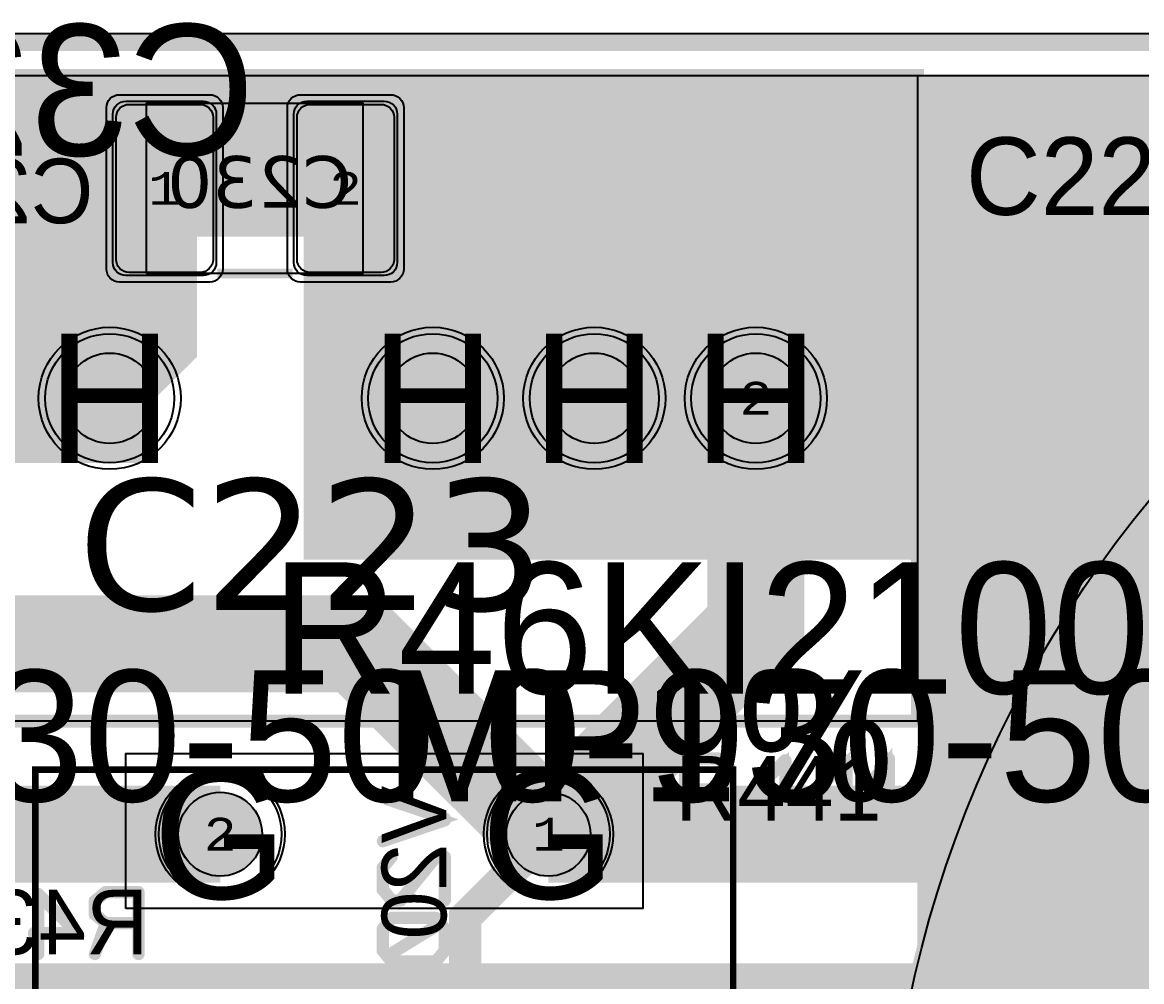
# Model space of a CAD drawing. Extents: x -23 to 289, y -67 to 135.
# Drawn here: x 141.65 to 158.97, y 120.47 to 135.32 of the extents above; entities that cross this region are included whole.
import ezdxf
from ezdxf.enums import TextEntityAlignment as Align

# ---------------------------------------------------------------- set-up
doc = ezdxf.new("R2010")
doc.units = 0
doc.header["$MEASUREMENT"] = 0
for name, color, linetype in [('ASSEMBLY_OUTLINES_BTM', 191, 'CONTINUOUS'), ('ASSEMBLY_OUTLINES_TOP', 102, 'CONTINUOUS'), ('ASSEMBLY_PART_NUMBERS_BTM', 191, 'CONTINUOUS'), ('ASSEMBLY_PART_NUMBERS_TOP', 102, 'CONTINUOUS'), ('ASSEMBLY_REF_DES_BTM', 191, 'CONTINUOUS'), ('ASSEMBLY_REF_DES_TOP', 102, 'CONTINUOUS'), ('BOARD_OUTLINE', 10, 'CONTINUOUS'), ('DRILL_DRAWING', 21, 'CONTINUOUS'), ('GENERATED_SILKSCREEN_BTM', 255, 'CONTINUOUS'), ('GENERATED_SILKSCREEN_TOP', 140, 'CONTINUOUS'), ('MANUFACTURING_OUTLINES', 10, 'CONTINUOUS'), ('MOUNTING_HOLE_PADS_LAYER14', 150, 'CONTINUOUS'), ('MOUNTING_HOLE_PADS_LAYER15', 230, 'CONTINUOUS'), ('MOUNTING_HOLES_LAYER_BOT17', 42, 'CONTINUOUS'), ('MOUNTING_HOLES_LAYER_TOP', 42, 'CONTINUOUS'), ('PART_HOLES_LAYER_BOTTOM', 30, 'CONTINUOUS'), ('PART_HOLES_LAYER_TOP', 30, 'CONTINUOUS'), ('PART_PADS_LAYER_BOTTOM', 230, 'CONTINUOUS'), ('PART_PADS_LAYER_TOP', 150, 'CONTINUOUS'), ('PART_PADS_SMD_BTM', 230, 'CONTINUOUS'), ('PIN_NUMBERS_BTM', 8, 'CONTINUOUS'), ('PIN_NUMBERS_TOP', 8, 'CONTINUOUS'), ('PLACEMENT_OUTLINES_BTM', 222, 'CONTINUOUS'), ('PLACEMENT_OUTLINES_TOP', 130, 'CONTINUOUS'), ('PLANE_DATA_LAYER_BOTTOM', 230, 'CONTINUOUS'), ('PLANE_DATA_LAYER_TOP', 150, 'CONTINUOUS'), ('PLANE_SHAPES_LAYER_BOTTOM', 230, 'CONTINUOUS'), ('PLANE_SHAPES_LAYER_TOP', 150, 'CONTINUOUS'), ('ROUTE_BORDER', 151, 'CONTINUOUS'), ('SILKSCREEN_OUTLINES_BTM', 211, 'CONTINUOUS'), ('SILKSCREEN_OUTLINES_TOP', 150, 'CONTINUOUS'), ('SILKSCREEN_REF_DES_BTM', 211, 'CONTINUOUS'), ('SILKSCREEN_REF_DES_TOP', 150, 'CONTINUOUS'), ('SOLDERMASK_PADS_BTM', 12, 'CONTINUOUS'), ('SOLDERMASK_PADS_TOP', 180, 'CONTINUOUS'), ('SOLDERPASTE_PADS_BTM', 12, 'CONTINUOUS'), ('TRACES_LAYER_BOTTOM', 230, 'CONTINUOUS'), ('TRACES_LAYER_TOP', 150, 'CONTINUOUS')]:
    doc.layers.add(name, color=color, linetype=linetype)
doc.styles.add('COURIER_NEW', font='COUR.TTF')
doc.styles.add('VERDANA', font='verdana.TTF')
doc.styles.add('VERIBEST_GERBER_0', font='txt')

msp = doc.modelspace()

# ---------------------------------------------------------------- hatches: boundary and pattern name
at = {"layer": 'MOUNTING_HOLES_LAYER_BOT17'}
h = msp.add_hatch(color=256, dxfattribs=at)
edge = h.paths.add_edge_path()
edge.add_arc((143, 129.5), 0.7, 0, 360)
h = msp.add_hatch(color=256, dxfattribs=at)
edge = h.paths.add_edge_path()
edge.add_arc((148, 129.5), 0.7, 0, 360)
h = msp.add_hatch(color=256, dxfattribs=at)
edge = h.paths.add_edge_path()
edge.add_arc((150.5, 129.5), 0.7, 0, 360)
at = {"layer": 'MOUNTING_HOLES_LAYER_TOP'}
h = msp.add_hatch(color=256, dxfattribs=at)
edge = h.paths.add_edge_path()
edge.add_arc((143, 129.5), 0.7, 0, 360)
h = msp.add_hatch(color=256, dxfattribs=at)
edge = h.paths.add_edge_path()
edge.add_arc((148, 129.5), 0.7, 0, 360)
h = msp.add_hatch(color=256, dxfattribs=at)
edge = h.paths.add_edge_path()
edge.add_arc((150.5, 129.5), 0.7, 0, 360)
at = {"layer": 'PART_HOLES_LAYER_BOTTOM'}
h = msp.add_hatch(color=256, dxfattribs=at)
edge = h.paths.add_edge_path()
edge.add_arc((153, 129.5), 0.7, 0, 360)
h = msp.add_hatch(color=256, dxfattribs=at)
edge = h.paths.add_edge_path()
edge.add_arc((144.71, 122.75), 0.65, 0, 360)
h = msp.add_hatch(color=256, dxfattribs=at)
edge = h.paths.add_edge_path()
edge.add_arc((149.79, 122.75), 0.65, 0, 360)
at = {"layer": 'PART_HOLES_LAYER_TOP'}
h = msp.add_hatch(color=256, dxfattribs=at)
edge = h.paths.add_edge_path()
edge.add_arc((153, 129.5), 0.7, 0, 360)
h = msp.add_hatch(color=256, dxfattribs=at)
edge = h.paths.add_edge_path()
edge.add_arc((144.71, 122.75), 0.65, 0, 360)
h = msp.add_hatch(color=256, dxfattribs=at)
edge = h.paths.add_edge_path()
edge.add_arc((149.79, 122.75), 0.65, 0, 360)
at = {"layer": 'PLANE_DATA_LAYER_BOTTOM'}
h = msp.add_hatch(color=256, dxfattribs=at)
h.paths.add_polyline_path([(223.5, 99.5762, -0.414213562373095), (223.4238, 99.5), (216.3262, 99.5, -0.414213562373095), (216.25, 99.5762), (216.25, 105.499992, 0.414213562373095), (216.249992, 105.5), (203.3262, 105.5, -0.414213562373095), (203.25, 105.5762), (203.25, 124.499992, 0.414213562373095), (203.249992, 124.5), (183.5762, 124.5, -0.414213562373095), (183.5, 124.5762), (183.5, 126.999992, 0.414213562373095), (183.499992, 127), (183.1762, 127, -0.414213562373095), (183.1, 127.0762), (183.1, 128.25, 0.414213562373095), (182.65, 128.7), (180.35, 128.7, 0.414213562373095), (179.9, 128.25), (179.9, 127.0762, -0.414213562373095), (179.8238, 127), (178.6762, 127, -0.414213562373095), (178.6, 127.0762), (178.6, 128.25, 0.414213562373095), (178.15, 128.7), (175.85, 128.7, 0.414213562373095), (175.4, 128.25), (175.4, 127.0762, -0.414213562373095), (175.3238, 127), (169.4762, 127, -0.414213562373095), (169.4, 127.0762), (169.4, 128.95, 0.414213562373095), (168.95, 129.4), (167.05, 129.4, 0.414213562373095), (166.6, 128.95), (166.6, 127.0762, -0.414213562373095), (166.5238, 127), (146.0762, 127, -0.414213562373095), (146, 127.0762), (146, 131.0738, -0.414213562373095), (146.0762, 131.15), (147.25, 131.15, 0.414213562373095), (147.7, 131.6), (147.7, 133.9, 0.3864979657275231), (147.29293, 134.347948, -0.9533296587315209), (147.3002, 134.5), (172.018665, 134.5, -0.5456500947595908), (172.088017, 134.392229, 0.107205705801719), (172.06555, 134.28865), (172.06555, 130.93075, 0.414213562373095), (172.31555, 130.68075), (186.1738, 130.68075, -0.414213562373095), (186.25, 130.60455), (186.25, 127.000008, 0.414213562373095), (186.250008, 127), (195.999992, 127, 0.414213562373095), (196, 127.000008), (196, 134.4238, -0.414213562373095), (196.0762, 134.5), (212.4238, 134.5, -0.414213562373095), (212.5, 134.4238), (212.5, 129.699355, -0.5852566624148897), (212.384151, 129.634283, 0.1376709307134154), (212.15, 129.7), (209.85, 129.7, 0.414213562373095), (209.4, 129.25), (209.4, 128.0762, -0.414213562373095), (209.3238, 128), (208.6762, 128, -0.414213562373095), (208.6, 128.0762), (208.6, 129.25, 0.414213562373095), (208.15, 129.7), (205.85, 129.7, 0.414213562373095), (205.4, 129.25), (205.4, 128.0762, -0.414213562373095), (205.3238, 128), (205.250008, 128, 0.414213562373095), (205.25, 127.999992), (205.25, 125.000004), (205.250003, 124.999999), (206.72768, 123.522322, -0.1989099556854013), (206.749998, 123.468441), (206.749998, 123.46844), (206.75, 108.250008, 0.414213562373095), (206.750008, 108.25), (215.499992, 108.25, 0.414213562373095), (215.5, 108.250008), (215.5, 115.1738, -0.414213562373095), (215.5762, 115.25), (223.4238, 115.25, -0.414213562373095), (223.5, 115.1738)], flags=0)
h.paths.add_polyline_path([(151.81043, 128.586258, 0.7163993986891759), (154.5, 129.499999), (154.5, 129.500001, 0.7163993986891759), (151.81043, 130.413742, -0.4928320379336264), (151.68957, 130.413742, 0.4928325361211599), (149.31043, 130.413742, -0.4928320379336264), (149.18957, 130.413742, 0.7163993986891759), (146.5, 129.500001), (146.5, 129.499999, 0.7163993986891759), (149.18957, 128.586258, -0.4928320379336264), (149.31043, 128.586258, 0.4928325361211599), (151.68957, 128.586258, -0.4928320379336264)], flags=0)
h.paths.add_polyline_path([(220.825, 100.5, 0.414213562373095), (221.575, 101.25), (221.575, 113.25, 0.414213562373095), (220.825, 114), (217.825, 114, 0.414213562373095), (217.075, 113.25), (217.075, 101.25, 0.414213562373095), (217.825, 100.5)], flags=0)
for points in [[(147.25, 132.75), (147.7762, 132.75)], [(146.65, 131.6), (146.65, 131.0738)], [(148, 129.5), (148.974216, 130.739076)], [(150.5, 129.5), (149.525784, 130.739076)], [(150.5, 129.5), (151.474216, 130.739076)], [(153, 129.5), (152.025784, 130.739076)], [(153, 129.5), (154.114542, 130.614542)], [(148, 129.5), (146.818093, 130.542834)], [(148, 129.5), (146.885458, 128.385458)], [(148, 129.5), (148.974216, 128.260924)], [(150.5, 129.5), (149.525784, 128.260924)], [(150.5, 129.5), (151.474216, 128.260924)], [(153, 129.5), (152.025784, 128.260924)], [(153, 129.5), (154.114542, 128.385458)]]:
    msp.add_hatch(color=256, dxfattribs=at).paths.add_polyline_path(points, is_closed=False, flags=0)
at = {"layer": 'PLANE_DATA_LAYER_TOP'}
h = msp.add_hatch(color=256, dxfattribs=at)
h.paths.add_polyline_path([(225.25, 119.5762, -0.414213562373095), (225.1738, 119.5), (215.5762, 119.5, -0.414213562373095), (215.5, 119.5762), (215.5, 124.999992, 0.414213562373095), (215.499992, 125), (207.750008, 125, 0.414213562373095), (207.75, 124.999992), (207.75, 114.250008, 0.414213562373095), (207.750008, 114.25), (211.4238, 114.25, -0.414213562373095), (211.5, 114.1738), (211.5, 113.470391, -0.549294281742291), (211.391453, 113.401397, 1.5732920387355804), (211.391453, 109.598603, -0.549294281742291), (211.5, 109.529609), (211.5, 108.8262, -0.414213562373095), (211.4238, 108.75), (207.781562, 108.75, -0.198913366334503), (207.72768, 108.772318), (205.02232, 111.477678, -0.1989099556854013), (205.000002, 111.531559), (205.000002, 111.53156), (205, 122.749992, 0.414213562373095), (204.999992, 122.75), (177.8262, 122.75, -0.414213562373095), (177.75, 122.8262), (177.75, 124.999992, 0.414213562373095), (177.749992, 125), (169.250008, 125, 0.414213562373095), (169.25, 124.999992), (169.25, 114.000008, 0.414213562373095), (169.250008, 114), (175.4238, 114, -0.414213562373095), (175.5, 113.9238), (175.5, 109.0762, -0.414213562373095), (175.4238, 109), (165.3262, 109, -0.414213562373095), (165.25, 109.0762), (165.25, 113.999992, 0.414213562373095), (165.249992, 114), (129.250004, 114, 0.2076843458612726), (129.249998, 113.999998), (121.522322, 106.27232, -0.1989133663344686), (121.46844, 106.250002), (118.5762, 106.25, -0.414213562373095), (118.5, 106.3262), (118.5, 113.9238, -0.414213562373095), (118.5762, 114), (122.749992, 114, 0.414213562373095), (122.75, 114.000008), (122.75, 117.999996), (122.749997, 118.000001), (121.500002, 119.249998, 0.2076843462257924), (121.499996, 119.25), (117.250008, 119.25, 0.414213562373095), (117.25, 119.249992), (117.25, 115.0762, -0.414213562373095), (117.1738, 115), (109.8262, 115, -0.414213562373095), (109.75, 115.0762), (109.75, 118.749992, 0.414213562373095), (109.749992, 118.75), (104.250008, 118.75, 0.414213562373095), (104.25, 118.749992), (104.25, 113.500008, 0.414213562373095), (104.250008, 113.5), (108.4238, 113.5, -0.414213562373095), (108.5, 113.4238), (108.5, 105.137606, -0.2028103208936766), (108.476868, 105.082923, 0.0037053987678001), (108.476076, 105.082143), (108.419326, 105.025392, -0.3907805220942001), (108.31608, 105.021225, 0.6393887992219746), (105.35, 103.650001), (105.35, 103.65, 0.9999999999999999), (108.95, 103.65), (108.95, 103.650001, 0.1780261626556951), (108.521225, 104.81608, -0.1780225483219831), (108.503074, 104.865443), (108.503074, 104.865445, -0.198909955685367), (108.525392, 104.919326), (108.582143, 104.976076, 0.0037053987678001), (108.582923, 104.976868, -0.2028103208936765), (108.637606, 105), (115.4238, 105, -0.414213562373095), (115.5, 104.9238), (115.5, 101.5762, -0.414213562373095), (115.4238, 101.5), (106.53156, 101.500002, -0.1989133663344686), (106.477678, 101.52232), (104.27232, 103.727678, -0.198909955685367), (104.250002, 103.781559), (104.250002, 103.78156), (104.25, 111.249992, 0.414213562373095), (104.249992, 111.25), (93.537401, 111.25, -0.2284127343392219), (93.477795, 111.278729, 0.4819743852275696), (91.522205, 111.278729, -0.2284127343392219), (91.462599, 111.25), (80.3262, 111.25, -0.414213562373095), (80.25, 111.3262), (80.25, 116.9238, -0.414213562373095), (80.3262, 117), (99.499996, 117, 0.2076843462257924), (99.500002, 117.000002), (102.977679, 120.477682, -0.1989133663344687), (103.031561, 120.5), (109.749992, 120.5, 0.414213562373095), (109.75, 120.500008), (109.75, 122.4238, -0.414213562373095), (109.8262, 122.5), (114.962599, 122.5, -0.2284127343392219), (115.022205, 122.471271, 0.4819743852275696), (116.977795, 122.471271, -0.2284127343392218), (117.037401, 122.5), (117.718438, 122.5, -0.1989133663344344), (117.77232, 122.477682), (119.499998, 120.750002, 0.2076843462257924), (119.500004, 120.75), (155.499992, 120.75, 0.414213562373095), (155.5, 120.750008), (155.5, 131.999992, 0.414213562373095), (155.499992, 132), (143.500008, 132, 0.414213562373095), (143.5, 131.999992), (143.5, 131.018157, -0.4963886627967157), (143.403312, 130.944763, 0.3060572352191522), (141.81043, 130.413742, -0.4928320379336264), (141.68957, 130.413742, 0.4928325361211599), (139.31043, 130.413742, -0.4928320379336264), (139.18957, 130.413742, 0.7163993986891759), (136.5, 129.500001), (136.5, 129.5, 0.1578489754835069), (136.784635, 128.62086, -0.1578452520740635), (136.799094, 128.5762, -0.414213562373095), (136.722894, 128.5), (135.5762, 128.5, -0.414213562373095), (135.5, 128.5762), (135.5, 134.4238, -0.414213562373095), (135.5762, 134.5), (186.882748, 134.5, -0.7831256784141153), (186.918214, 134.356357, 0.2785560001729296), (186.25, 133.25, 0.2879174967405436), (186.956907, 132.124145, -0.2879171479706643), (187, 132.055513), (187, 130.444487, -0.2879171479706643), (186.956907, 130.375855, 0.6278844034707702), (186.956907, 128.124145, -0.2879171479706643), (187, 128.055513), (187, 126.250008, 0.414213562373095), (187.000008, 126.25), (195.999992, 126.25, 0.414213562373095), (196, 126.250008), (196, 134.4238, -0.414213562373095), (196.0762, 134.5), (225.1738, 134.5, -0.414213562373095), (225.25, 134.4238)], flags=0)
h.paths.add_polyline_path([(170.9, 111.5, -0.9999999999999999), (175.1, 111.5, -0.9999999999999999)], flags=0)
msp.add_hatch(color=256, dxfattribs=at).paths.add_polyline_path([(143, 129.5), (142.915255, 131.07392)], is_closed=False, flags=0)

# ---------------------------------------------------------------- linework, layer by layer
at = {"layer": 'ASSEMBLY_OUTLINES_BTM'}
msp.add_lwpolyline([(143.57, 131.43), (143.57, 134.07), (146.92, 134.07), (146.92, 131.43)], close=True, dxfattribs=at)
at = {"layer": 'ASSEMBLY_OUTLINES_TOP'}
for points, const_width in [([(135.5, 124.5), (135.5, 134.5), (155.5, 134.5), (155.5, 124.5)], 0.2), ([(141.85, 120.25), (141.85, 123.75), (152.65, 123.75), (152.65, 120.25)], 0.1)]:
    msp.add_lwpolyline(points, close=True, dxfattribs=dict(at, const_width=const_width))
at = {"layer": 'ASSEMBLY_OUTLINES_TOP', "const_width": 0.2}
msp.add_lwpolyline([(155, 116.5, -1), (191, 116.5, -1)], format="xyb", close=True, dxfattribs=at)
at = {"layer": 'ASSEMBLY_OUTLINES_TOP'}
msp.add_circle((173, 116.5), 18, dxfattribs=at)
at = {"layer": 'BOARD_OUTLINE', "const_width": 0.25}
msp.add_lwpolyline([(0, 1.5), (0, 133.5, -0.4142135624), (1.5, 135), (278.5, 135, -0.4142135624), (280, 133.5), (280, 1.5, -0.4142135624), (278.5, 0), (1.5, 0, -0.4142135624)], format="xyb", close=True, dxfattribs=at)
at = {"layer": 'GENERATED_SILKSCREEN_BTM', "const_width": 0.15}
for points in [[(145.833844, 134.070005, 1.1642e-05), (145.833836, 134.069995), (144.666164, 134.069995, 1.1642e-05), (144.666156, 134.070005), (145.833844, 134.070005)], [(145.833844, 131.429995), (144.666156, 131.429995, 1.1642e-05), (144.666164, 131.430005), (145.833836, 131.430005, 1.1642e-05), (145.833844, 131.429995)]]:
    msp.add_lwpolyline(points, format="xyb", dxfattribs=at)
for points in [[(141.477, 133.152), (141.64, 133.019), (141.647, 133.017), (141.654, 133.018), (141.66, 133.021), (141.665, 133.027), (141.668, 133.033), (141.669, 133.04), (141.668, 133.047), (141.666, 133.05), (141.663, 133.052), (141.495, 133.189)], [(142.438, 132.197), (142.606, 132.334), (142.611, 132.337), (142.612, 132.341), (142.614, 132.345), (142.615, 132.35), (142.615, 133.036), (142.614, 133.041), (142.612, 133.045), (142.61, 133.047), (142.609, 133.049), (142.607, 133.052), (142.438, 133.189), (142.435, 133.19), (142.432, 133.191), (142.431, 133.192), (142.427, 133.193), (142.09, 133.193), (142.085, 133.192), (142.083, 133.191), (142.08, 133.19), (142.077, 133.189), (141.908, 133.052), (141.904, 133.047), (141.902, 133.039), (141.903, 133.033), (141.905, 133.028), (141.908, 133.024), (141.913, 133.02), (141.918, 133.017), (141.923, 133.016), (141.928, 133.016), (141.932, 133.019), (142.097, 133.152), (142.42, 133.152), (142.574, 133.026), (142.574, 132.36), (142.42, 132.234), (142.097, 132.234), (141.932, 132.367), (141.928, 132.369), (141.923, 132.37), (141.918, 132.369), (141.913, 132.366), (141.908, 132.362), (141.905, 132.357), (141.903, 132.351), (141.902, 132.345), (141.904, 132.339), (141.908, 132.334), (142.077, 132.197), (142.081, 132.195), (142.082, 132.194), (142.085, 132.194), (142.086, 132.193), (142.087, 132.193), (142.09, 132.193), (142.427, 132.193), (142.431, 132.194), (142.435, 132.195), (142.438, 132.197)], [(140.965, 132.882), (141.631, 132.341), (141.631, 132.234), (140.978, 132.234)], [(140.978, 132.193), (141.652, 132.193), (141.66, 132.195), (141.665, 132.2), (141.67, 132.205), (141.672, 132.213), (141.672, 132.35), (141.671, 132.353), (141.669, 132.36), (141.667, 132.363), (141.666, 132.365), (141.663, 132.367), (140.998, 132.909)], [(148.206, 122.9645), (148.206, 122.9925), (148.205, 122.9985), (148.202, 123.0035), (148.198, 123.0085), (148.192, 123.0105), (147.233, 123.3355), (147.225, 123.3355), (147.219, 123.3325), (147.214, 123.3275), (147.21, 123.3205), (147.209, 123.3135), (147.21, 123.3065), (147.213, 123.3005), (147.22, 123.2965), (148.163, 122.9795), (147.22, 122.6605), (147.213, 122.6565), (147.21, 122.6505), (147.209, 122.6435), (147.21, 122.6365), (147.214, 122.6295), (147.219, 122.6245), (147.225, 122.6225), (147.233, 122.6235), (148.192, 122.9465), (148.198, 122.9495), (148.202, 122.9545), (148.205, 122.9595), (148.206, 122.9645)], [(147.21, 121.8805), (147.347, 121.7125), (147.352, 121.7095), (147.356, 121.7085), (147.359, 121.7065), (147.363, 121.7055), (147.5, 121.7055), (147.503, 121.7065), (147.51, 121.7085), (147.515, 121.7095), (147.517, 121.7125), (148.058, 122.3785), (148.165, 122.3785), (148.165, 121.7255), (148.167, 121.7185), (148.171, 121.7125), (148.178, 121.7095), (148.186, 121.7085), (148.193, 121.7095), (148.2, 121.7125), (148.204, 121.7185), (148.206, 121.7255), (148.206, 122.3995), (148.204, 122.4075), (148.199, 122.4125), (148.194, 122.4175), (148.186, 122.4195), (148.049, 122.4195), (148.046, 122.4185), (148.039, 122.4165), (148.036, 122.4145), (148.034, 122.4125), (148.032, 122.4105), (147.49, 121.7455), (147.373, 121.7455), (147.247, 121.9015), (147.247, 122.2245), (147.38, 122.3875), (147.382, 122.3945), (147.381, 122.4005), (147.378, 122.4075), (147.372, 122.4115), (147.366, 122.4155), (147.359, 122.4165), (147.352, 122.4155), (147.347, 122.4105), (147.21, 122.2425), (147.209, 122.2385), (147.208, 122.2355), (147.207, 122.2345), (147.206, 122.2305), (147.206, 121.8935), (147.207, 121.8895), (147.207, 121.8885), (147.208, 121.8875), (147.209, 121.8845), (147.21, 121.8805)], [(142.451, 121.237), (141.913, 121.773), (141.913, 121.237), (142.451, 121.237)], [(142.757, 121.493), (142.754, 121.495), (142.753, 121.5), (142.751, 121.505), (142.75, 121.51), (142.75, 121.716), (142.751, 121.721), (142.753, 121.724), (142.753, 121.727), (142.754, 121.728), (142.756, 121.729), (142.757, 121.731), (142.927, 121.869), (142.932, 121.871), (142.936, 121.872), (142.94, 121.873), (143.444, 121.873), (143.453, 121.871), (143.459, 121.866), (143.464, 121.86), (143.466, 121.853), (143.466, 120.893), (143.464, 120.885), (143.459, 120.88), (143.453, 120.877), (143.446, 120.876), (143.438, 120.877), (143.431, 120.88), (143.426, 120.885), (143.424, 120.893), (143.424, 121.353), (142.954, 121.353), (142.79, 120.887), (142.786, 120.88), (142.779, 120.876), (142.772, 120.875), (142.765, 120.877), (142.759, 120.88), (142.754, 120.885), (142.752, 120.892), (142.753, 120.9), (142.917, 121.366), (142.757, 121.493)], [(141.913, 120.893), (141.912, 120.885), (141.907, 120.88), (141.9, 120.877), (141.893, 120.876), (141.886, 120.877), (141.88, 120.88), (141.875, 120.885), (141.873, 120.893), (141.873, 121.196), (141.826, 121.196), (141.819, 121.198), (141.813, 121.202), (141.81, 121.209), (141.809, 121.216), (141.81, 121.224), (141.813, 121.231), (141.819, 121.236), (141.826, 121.237), (141.873, 121.237), (141.873, 121.825), (141.874, 121.83), (141.877, 121.834), (141.881, 121.838), (141.886, 121.841), (141.892, 121.843), (141.898, 121.844), (141.903, 121.843), (141.908, 121.839), (142.515, 121.232), (142.519, 121.226), (142.521, 121.22), (142.52, 121.214), (142.516, 121.207), (142.514, 121.202), (142.51, 121.199), (142.506, 121.197), (142.501, 121.196), (141.913, 121.196), (141.913, 120.893)], [(143.424, 121.832), (142.946, 121.832), (142.79, 121.706), (142.79, 121.52), (142.946, 121.393), (143.424, 121.393), (143.424, 121.832)], [(147.347, 121.4655), (147.21, 121.2975), (147.209, 121.2935), (147.208, 121.2905), (147.207, 121.2895), (147.206, 121.2855), (147.206, 120.9485), (147.207, 120.9445), (147.207, 120.9435), (147.208, 120.9425), (147.209, 120.9395), (147.21, 120.9355), (147.347, 120.7675), (147.352, 120.7645), (147.356, 120.7635), (147.359, 120.7615), (147.363, 120.7605), (148.049, 120.7605), (148.052, 120.7615), (148.059, 120.7635), (148.061, 120.7645), (148.065, 120.7675), (148.202, 120.9355), (148.203, 120.9395), (148.204, 120.9415), (148.205, 120.9435), (148.206, 120.9455), (148.206, 120.9485), (148.206, 121.2855), (148.205, 121.2895), (148.204, 121.2935), (148.202, 121.2975), (148.065, 121.4655), (148.063, 121.4675), (148.062, 121.4695), (148.059, 121.4715), (148.052, 121.4735), (148.049, 121.4745), (147.363, 121.4745), (147.359, 121.4735), (147.356, 121.4715), (147.352, 121.4695), (147.347, 121.4655)], [(147.373, 121.4335), (148.039, 121.4335), (148.089, 121.3745), (147.3, 120.8905), (147.247, 120.9565), (147.247, 121.2795), (147.373, 121.4335)], [(148.115, 121.3425), (148.165, 121.2795), (148.165, 120.9565), (148.039, 120.8005), (147.373, 120.8005), (147.326, 120.8595), (148.115, 121.3425)]]:
    msp.add_lwpolyline(points, dxfattribs=at)
at = {"layer": 'GENERATED_SILKSCREEN_TOP', "const_width": 0.15}
msp.add_lwpolyline([(135.5, 124.5), (135.5, 134.5), (155.5, 134.5), (155.5, 124.5)], close=True, dxfattribs=at)
msp.add_lwpolyline([(191.000005, 116.5, -0.188576495), (186.224863, 104.289219, 8.8431e-06), (186.224864, 104.289234, 12.661112976), (181.78676, 100.790364, 8.5648e-06), (181.786774, 100.79036, -3.6818380987), (191.000005, 116.5)], format="xyb", dxfattribs=at)
for points in [[(156.6244, 132.3244), (156.4228, 132.4888), (156.4168, 132.4924), (156.4156, 132.4972), (156.4132, 132.502), (156.412, 132.508), (156.412, 133.3312), (156.4132, 133.3372), (156.4156, 133.342), (156.418, 133.3444), (156.4192, 133.3468), (156.4216, 133.3504), (156.6244, 133.5148), (156.628, 133.516), (156.6316, 133.5172), (156.6328, 133.5184), (156.6376, 133.5196), (157.042, 133.5196), (157.048, 133.5184), (157.0504, 133.5172), (157.054, 133.516), (157.0576, 133.5148), (157.2604, 133.3504), (157.2652, 133.3444), (157.2676, 133.3348), (157.2664, 133.3276), (157.264, 133.3216), (157.2604, 133.3168), (157.2544, 133.312), (157.2484, 133.3084), (157.2424, 133.3072), (157.2364, 133.3072), (157.2316, 133.3108), (157.0336, 133.4704), (156.646, 133.4704), (156.4612, 133.3192), (156.4612, 132.52), (156.646, 132.3688), (157.0336, 132.3688), (157.2316, 132.5284), (157.2364, 132.5308), (157.2424, 132.532), (157.2484, 132.5308), (157.2544, 132.5272), (157.2604, 132.5224), (157.264, 132.5164), (157.2664, 132.5092), (157.2676, 132.502), (157.2652, 132.4948), (157.2604, 132.4888), (157.0576, 132.3244), (157.0528, 132.322), (157.0516, 132.3208), (157.048, 132.3208), (157.0468, 132.3196), (157.0456, 132.3196), (157.042, 132.3196), (156.6376, 132.3196), (156.6328, 132.3208), (156.628, 132.322), (156.6244, 132.3244)], [(158.1904, 133.5148), (158.392, 133.3504), (158.3956, 133.3444), (158.3968, 133.3396), (158.3992, 133.336), (158.4004, 133.3312), (158.4004, 133.1668), (158.3992, 133.162), (158.3968, 133.1548), (158.3956, 133.1488), (158.392, 133.1464), (157.5928, 132.4972), (157.5928, 132.3688), (158.3764, 132.3688), (158.3848, 132.3664), (158.392, 132.3616), (158.3956, 132.3532), (158.3968, 132.3436), (158.3956, 132.3352), (158.392, 132.3268), (158.3848, 132.322), (158.3764, 132.3196), (157.5676, 132.3196), (157.558, 132.322), (157.552, 132.328), (157.546, 132.334), (157.5436, 132.3436), (157.5436, 132.508), (157.5448, 132.5116), (157.5472, 132.52), (157.5496, 132.5236), (157.552, 132.526), (157.5544, 132.5284), (158.3524, 133.1788), (158.3524, 133.3192), (158.1652, 133.4704), (157.7776, 133.4704), (157.582, 133.3108), (157.5736, 133.3084), (157.5652, 133.3096), (157.558, 133.3132), (157.5532, 133.3204), (157.5484, 133.3276), (157.5472, 133.336), (157.5472, 133.3408), (157.5484, 133.3444), (157.5544, 133.3504), (157.756, 133.5148), (157.7608, 133.516), (157.7644, 133.5172), (157.7656, 133.5184), (157.7704, 133.5196), (158.1748, 133.5196), (158.1796, 133.5184), (158.1808, 133.5184), (158.182, 133.5172), (158.1856, 133.516), (158.1904, 133.5148)], [(159.2992, 133.4704), (158.9116, 133.4704), (158.716, 133.3108), (158.7076, 133.3084), (158.6992, 133.3096), (158.692, 133.3132), (158.6872, 133.3204), (158.6824, 133.3276), (158.6812, 133.336), (158.6812, 133.3408), (158.6824, 133.3444), (158.6884, 133.3504), (158.89, 133.5148), (158.8948, 133.516), (158.8984, 133.5172), (158.8996, 133.5184), (158.9044, 133.5196), (159.3088, 133.5196)], [(159.5104, 132.3196), (158.7016, 132.3196), (158.692, 132.322), (158.686, 132.328), (158.68, 132.334), (158.6776, 132.3436), (158.6776, 132.508), (158.6788, 132.5116), (158.6812, 132.52), (158.6836, 132.5236), (158.686, 132.526), (158.6884, 132.5284), (159.4864, 133.1788)], [(159.526, 133.1464), (158.7268, 132.4972), (158.7268, 132.3688), (159.5104, 132.3688)], [(152.5925, 123.563), (152.5955, 123.565), (152.5965, 123.57), (152.5995, 123.575), (152.5995, 123.58), (152.5995, 123.786), (152.5995, 123.791), (152.5965, 123.794), (152.5965, 123.797), (152.5955, 123.798), (152.5945, 123.799), (152.5925, 123.801), (152.4225, 123.939), (152.4175, 123.941), (152.4135, 123.942), (152.4095, 123.943), (151.9055, 123.943), (151.8965, 123.941), (151.8905, 123.936), (151.8855, 123.93), (151.8835, 123.923), (151.8835, 122.963), (151.8855, 122.955), (151.8905, 122.95), (151.8965, 122.947), (151.9035, 122.946), (151.9115, 122.947), (151.9185, 122.95), (151.9235, 122.955), (151.9255, 122.963), (151.9255, 123.423), (152.3955, 123.423), (152.5595, 122.957), (152.5635, 122.95), (152.5705, 122.946), (152.5785, 122.945), (152.5845, 122.947), (152.5905, 122.95), (152.5955, 122.955), (152.5985, 122.962), (152.5965, 122.97), (152.4325, 123.436), (152.5925, 123.563)], [(152.8985, 123.307), (153.4365, 123.843), (153.4365, 123.307), (152.8985, 123.307)], [(153.8435, 123.307), (154.3815, 123.843), (154.3815, 123.307), (153.8435, 123.307)], [(154.8635, 122.984), (154.8555, 122.982), (154.8515, 122.978), (154.8485, 122.971), (154.8475, 122.963), (154.8485, 122.956), (154.8515, 122.949), (154.8555, 122.944), (154.8635, 122.943), (155.2535, 122.943), (155.2605, 122.944), (155.2665, 122.949), (155.2695, 122.956), (155.2705, 122.963), (155.2695, 122.971), (155.2665, 122.978), (155.2605, 122.982), (155.2535, 122.984), (155.0775, 122.984), (155.0775, 123.923), (155.0765, 123.93), (155.0735, 123.935), (155.0685, 123.938), (155.0615, 123.939), (155.0565, 123.94), (155.0515, 123.94), (155.0475, 123.938), (155.0435, 123.934), (154.8485, 123.66), (154.8455, 123.653), (154.8455, 123.646), (154.8485, 123.64), (154.8535, 123.635), (154.8595, 123.631), (154.8665, 123.629), (154.8705, 123.629), (154.8735, 123.63), (154.8785, 123.636), (155.0385, 123.86), (155.0385, 122.984), (154.8635, 122.984)], [(151.9255, 123.902), (152.4035, 123.902), (152.5595, 123.776), (152.5595, 123.59), (152.4035, 123.463), (151.9255, 123.463), (151.9255, 123.902)], [(153.4365, 122.963), (153.4375, 122.955), (153.4425, 122.95), (153.4495, 122.947), (153.4565, 122.946), (153.4635, 122.947), (153.4695, 122.95), (153.4745, 122.955), (153.4765, 122.963), (153.4765, 123.266), (153.5235, 123.266), (153.5305, 123.268), (153.5365, 123.272), (153.5395, 123.279), (153.5405, 123.286), (153.5395, 123.294), (153.5365, 123.301), (153.5305, 123.306), (153.5235, 123.307), (153.4765, 123.307), (153.4765, 123.895), (153.4755, 123.9), (153.4725, 123.904), (153.4685, 123.908), (153.4635, 123.911), (153.4575, 123.913), (153.4515, 123.914), (153.4465, 123.913), (153.4415, 123.909), (152.8345, 123.302), (152.8305, 123.296), (152.8285, 123.29), (152.8295, 123.284), (152.8335, 123.277), (152.8355, 123.272), (152.8395, 123.269), (152.8435, 123.267), (152.8485, 123.266), (153.4365, 123.266), (153.4365, 122.963)], [(154.3815, 122.963), (154.3825, 122.955), (154.3875, 122.95), (154.3945, 122.947), (154.4015, 122.946), (154.4085, 122.947), (154.4145, 122.95), (154.4195, 122.955), (154.4215, 122.963), (154.4215, 123.266), (154.4685, 123.266), (154.4755, 123.268), (154.4815, 123.272), (154.4845, 123.279), (154.4855, 123.286), (154.4845, 123.294), (154.4815, 123.301), (154.4755, 123.306), (154.4685, 123.307), (154.4215, 123.307), (154.4215, 123.895), (154.4205, 123.9), (154.4175, 123.904), (154.4135, 123.908), (154.4085, 123.911), (154.4025, 123.913), (154.3965, 123.914), (154.3915, 123.913), (154.3865, 123.909), (153.7795, 123.302), (153.7755, 123.296), (153.7735, 123.29), (153.7745, 123.284), (153.7785, 123.277), (153.7805, 123.272), (153.7845, 123.269), (153.7885, 123.267), (153.7935, 123.266), (154.3815, 123.266), (154.3815, 122.963)]]:
    msp.add_lwpolyline(points, dxfattribs=at)
at = {"layer": 'MANUFACTURING_OUTLINES'}
msp.add_lwpolyline([(280.150405, 1.5, -0.4142135624), (278.5, -0.150405), (1.5, -0.150405, -0.4142135624), (-0.150405, 1.5), (-0.150405, 133.5, -0.4142135624), (1.5, 135.150405), (278.5, 135.150405, -0.4142135624), (280.150405, 133.5)], format="xyb", close=True, dxfattribs=at)
at = {"layer": 'MOUNTING_HOLE_PADS_LAYER14'}
for centre in [(143, 129.5), (148, 129.5), (150.5, 129.5)]:
    msp.add_circle(centre, 1, dxfattribs=at)
at = {"layer": 'MOUNTING_HOLE_PADS_LAYER15'}
for centre in [(143, 129.5), (148, 129.5), (150.5, 129.5)]:
    msp.add_circle(centre, 1, dxfattribs=at)
at = {"layer": 'MOUNTING_HOLES_LAYER_BOT17'}
for centre in [(143, 129.5), (148, 129.5), (150.5, 129.5)]:
    msp.add_circle(centre, 0.7, dxfattribs=at)
at = {"layer": 'MOUNTING_HOLES_LAYER_TOP'}
for centre in [(143, 129.5), (148, 129.5), (150.5, 129.5)]:
    msp.add_circle(centre, 0.7, dxfattribs=at)
at = {"layer": 'PART_HOLES_LAYER_BOTTOM'}
for centre, radius in [((153, 129.5), 0.7), ((144.71, 122.75), 0.65), ((149.79, 122.75), 0.65)]:
    msp.add_circle(centre, radius, dxfattribs=at)
at = {"layer": 'PART_HOLES_LAYER_TOP'}
for centre, radius in [((153, 129.5), 0.7), ((144.71, 122.75), 0.65), ((149.79, 122.75), 0.65)]:
    msp.add_circle(centre, radius, dxfattribs=at)
at = {"layer": 'PART_PADS_LAYER_BOTTOM'}
for centre, radius in [((153, 129.5), 1), ((144.71, 122.75), 0.95), ((149.79, 122.75), 0.95)]:
    msp.add_circle(centre, radius, dxfattribs=at)
at = {"layer": 'PART_PADS_LAYER_TOP'}
for centre, radius in [((153, 129.5), 1), ((144.71, 122.75), 0.95), ((149.79, 122.75), 0.95)]:
    msp.add_circle(centre, radius, dxfattribs=at)
at = {"layer": 'PART_PADS_SMD_BTM'}
for points in [[(144.45, 134.1, -0.4142135624), (144.65, 133.9), (144.65, 131.6, -0.4142135624), (144.45, 131.4), (143.25, 131.4, -0.4142135624), (143.05, 131.6), (143.05, 133.9, -0.4142135624), (143.25, 134.1)], [(147.25, 134.1, -0.4142135624), (147.45, 133.9), (147.45, 131.6, -0.4142135624), (147.25, 131.4), (146.05, 131.4, -0.4142135624), (145.85, 131.6), (145.85, 133.9, -0.4142135624), (146.05, 134.1)]]:
    msp.add_lwpolyline(points, format="xyb", close=True, dxfattribs=at)
at = {"layer": 'PLACEMENT_OUTLINES_BTM'}
msp.add_lwpolyline([(143.57, 131.43), (143.57, 134.07), (146.92, 134.07), (146.92, 131.43)], close=True, dxfattribs=at)
at = {"layer": 'PLACEMENT_OUTLINES_TOP'}
for points in [[(135.5, 124.5), (135.5, 134.5), (155.5, 134.5), (155.5, 124.5)], [(143.25, 121.6), (143.25, 124), (151.25, 124), (151.25, 121.6)]]:
    msp.add_lwpolyline(points, close=True, dxfattribs=at)
msp.add_circle((173, 116.5), 18, dxfattribs=at)
at = {"layer": 'PLANE_DATA_LAYER_BOTTOM'}
for points, const_width in [([(147.25, 132.75), (147.7762, 132.75)], 0.25), ([(146.65, 131.6), (146.65, 131.0738)], 0.25), ([(148, 129.5), (148.974216, 130.739076)], 0.75), ([(150.5, 129.5), (149.525784, 130.739076)], 0.75), ([(150.5, 129.5), (151.474216, 130.739076)], 0.75), ([(153, 129.5), (152.025784, 130.739076)], 0.75), ([(153, 129.5), (154.114542, 130.614542)], 0.75), ([(148, 129.5), (146.818093, 130.542834)], 0.75), ([(148, 129.5), (146.885458, 128.385458)], 0.75), ([(148, 129.5), (148.974216, 128.260924)], 0.75), ([(150.5, 129.5), (149.525784, 128.260924)], 0.75), ([(150.5, 129.5), (151.474216, 128.260924)], 0.75), ([(153, 129.5), (152.025784, 128.260924)], 0.75), ([(153, 129.5), (154.114542, 128.385458)], 0.75)]:
    msp.add_lwpolyline(points, dxfattribs=dict(at, const_width=const_width))
at = {"layer": 'PLANE_DATA_LAYER_TOP', "const_width": 0.75}
for points in [[(143, 129.5), (142.915255, 131.07392)], [(140.5, 129.5), (141.474216, 130.739076)]]:
    msp.add_lwpolyline(points, dxfattribs=at)
at = {"layer": 'PLANE_SHAPES_LAYER_BOTTOM'}
msp.add_solid([(146, 127), (186.25, 127), (146, 134.5), (186.25, 134.5)], dxfattribs=at)
at = {"layer": 'PLANE_SHAPES_LAYER_TOP'}
for points in [[(135.5, 133.25), (155.5, 133.25), (135.5, 134.5), (155.5, 134.5)], [(155.5, 120.75), (169.25, 120.75), (155.5, 134.5), (169.25, 134.5)], [(135.5, 128.5), (143.5, 128.5), (135.5, 133.25), (143.5, 133.25)], [(143.5, 132), (155.5, 132), (143.5, 133.25), (155.5, 133.25)], [(109.75, 119.25), (167.75, 119.25), (109.75, 120.75), (167.75, 120.75)]]:
    msp.add_solid(points, dxfattribs=at)
at = {"layer": 'ROUTE_BORDER'}
msp.add_lwpolyline([(0.635, 2.135), (0.635, 133, -0.4142135624), (2.135, 134.5), (278, 134.5, -0.4142135624), (279.5, 133), (279.5, 2.135, -0.4142135624), (278, 0.635), (2.135, 0.635, -0.4142135624)], format="xyb", close=True, dxfattribs=at)
at = {"layer": 'SILKSCREEN_OUTLINES_BTM'}
msp.add_lwpolyline([(143.57, 131.43), (143.57, 134.07), (146.92, 134.07), (146.92, 131.43)], close=True, dxfattribs=at)
at = {"layer": 'SILKSCREEN_OUTLINES_TOP'}
msp.add_lwpolyline([(135.5, 124.5), (135.5, 134.5), (155.5, 134.5), (155.5, 124.5)], close=True, dxfattribs=at)
msp.add_circle((173, 116.5), 18, dxfattribs=at)
msp.add_circle((173, 116.5), 18, dxfattribs=at)
at = {"layer": 'SOLDERMASK_PADS_BTM'}
for points in [[(144.55, 134.2, -0.4142135624), (144.75, 134), (144.75, 131.5, -0.4142135624), (144.55, 131.3), (143.15, 131.3, -0.4142135624), (142.95, 131.5), (142.95, 134, -0.4142135624), (143.15, 134.2)], [(147.35, 134.2, -0.4142135624), (147.55, 134), (147.55, 131.5, -0.4142135624), (147.35, 131.3), (145.95, 131.3, -0.4142135624), (145.75, 131.5), (145.75, 134, -0.4142135624), (145.95, 134.2)]]:
    msp.add_lwpolyline(points, format="xyb", close=True, dxfattribs=at)
for centre, radius in [((143, 129.5), 1.1), ((148, 129.5), 1.1), ((150.5, 129.5), 1.1), ((153, 129.5), 1.1), ((144.71, 122.75), 1), ((149.79, 122.75), 1)]:
    msp.add_circle(centre, radius, dxfattribs=at)
at = {"layer": 'SOLDERMASK_PADS_TOP'}
for centre, radius in [((143, 129.5), 1.1), ((148, 129.5), 1.1), ((150.5, 129.5), 1.1), ((153, 129.5), 1.1), ((144.71, 122.75), 1), ((149.79, 122.75), 1)]:
    msp.add_circle(centre, radius, dxfattribs=at)
at = {"layer": 'SOLDERPASTE_PADS_BTM'}
for points in [[(144.4, 134.05, -0.4142135624), (144.6, 133.85), (144.6, 131.65, -0.4142135624), (144.4, 131.45), (143.3, 131.45, -0.4142135624), (143.1, 131.65), (143.1, 133.85, -0.4142135624), (143.3, 134.05)], [(147.2, 134.05, -0.4142135624), (147.4, 133.85), (147.4, 131.65, -0.4142135624), (147.2, 131.45), (146.1, 131.45, -0.4142135624), (145.9, 131.65), (145.9, 133.85, -0.4142135624), (146.1, 134.05)]]:
    msp.add_lwpolyline(points, format="xyb", close=True, dxfattribs=at)
at = {"layer": 'TRACES_LAYER_BOTTOM'}
for points, const_width in [([(143, 129.5), (143.85, 130.35), (143.85, 132.75)], 1), ([(146.65, 132.75), (146.65, 130.85), (148, 129.5)], 1), ([(144.71, 122.75), (138.04, 122.75)], 1.5), ([(156.865, 99.155), (158.414805, 100.704805), (158.414805, 120.373768), (156.038573, 122.75), (149.79, 122.75)], 1.5), ([(148.5, 119.275), (148.5, 121.46), (149.79, 122.75)], 0.5)]:
    msp.add_lwpolyline(points, dxfattribs=dict(at, const_width=const_width))
at = {"layer": 'TRACES_LAYER_TOP', "const_width": 1.5}
for points in [[(83.5, 124.75), (84.843503, 126.093503), (89.478641, 126.093503), (90.539301, 127.154163), (90.539301, 130.885779), (93.382326, 133.728804), (124.027646, 133.728804), (125.088306, 132.668144), (125.088306, 129.153295), (128.543601, 125.698), (146.842, 125.698), (149.79, 122.75)], [(153, 129.5), (153, 125.96), (149.79, 122.75)]]:
    msp.add_lwpolyline(points, dxfattribs=at)

# ---------------------------------------------------------------- texts
at = {"layer": 'ASSEMBLY_PART_NUMBERS_BTM', "style": 'VERIBEST_GERBER_0', "text_generation_flag": 2}
msp.add_text('C3225X7T2J104K160AC', height=2.032, dxfattribs=at).set_placement((145.25, 135.29), align=Align.TOP_LEFT)
at = {"layer": 'ASSEMBLY_PART_NUMBERS_TOP', "style": 'VERIBEST_GERBER_0'}
for s, p in [('R46KI21004001K1', (145.5, 126.96)), ('MP930-50.0-1%', (135.5, 125.29)), ('MP930-50.0-1%', (147.25, 125.29))]:
    msp.add_text(s, height=2.032, dxfattribs=at).set_placement(p, align=Align.TOP_LEFT)
at = {"layer": 'ASSEMBLY_REF_DES_BTM', "style": 'VERDANA', "text_generation_flag": 2}
msp.add_text('C230', height=0.8, dxfattribs=at).set_placement((146.75, 133.25), align=Align.TOP_LEFT)
at = {"layer": 'ASSEMBLY_REF_DES_TOP', "style": 'VERDANA'}
msp.add_text('C223', height=2.03, dxfattribs=at).set_placement((142.5, 128.25), align=Align.TOP_LEFT)
at = {"layer": 'DRILL_DRAWING', "style": 'VERIBEST_GERBER_0'}
for s, p in [('H', (143, 129.5)), ('H', (148, 129.5)), ('H', (150.5, 129.5)), ('H', (153, 129.5)), ('G', (144.71, 122.75)), ('G', (149.79, 122.75))]:
    msp.add_text(s, height=2, dxfattribs=at).set_placement(p, align=Align.MIDDLE_CENTER)
at = {"layer": 'PIN_NUMBERS_BTM', "style": 'COURIER_NEW'}
for s, p in [('1', (143.85, 132.75)), ('2', (146.65, 132.75)), ('2', (153, 129.5)), ('2', (144.71, 122.75)), ('1', (149.79, 122.75))]:
    msp.add_text(s, height=0.508, dxfattribs=at).set_placement(p, align=Align.MIDDLE_CENTER)
at = {"layer": 'PIN_NUMBERS_TOP', "style": 'COURIER_NEW'}
for s, p in [('1', (143.85, 132.75)), ('2', (146.65, 132.75)), ('2', (153, 129.5)), ('2', (144.71, 122.75)), ('1', (149.79, 122.75))]:
    msp.add_text(s, height=0.508, dxfattribs=at).set_placement(p, align=Align.MIDDLE_CENTER)
at = {"layer": 'SILKSCREEN_REF_DES_BTM', "style": 'VERIBEST_GERBER_0', "text_generation_flag": 2}
for s, p in [('C230', (142.75, 133.21)), ('R433', (143.6, 121.89))]:
    msp.add_text(s, height=1, dxfattribs=at).set_placement(p, align=Align.TOP_LEFT)
msp.add_text('V20', height=1, rotation=90, dxfattribs=at).set_placement((147.21, 123.5), align=Align.TOP_LEFT)
at = {"layer": 'SILKSCREEN_REF_DES_TOP', "style": 'VERIBEST_GERBER_0'}
for s, height, p in [('C223', 1.2, (156.25, 133.54)), ('R441', 1, (151.75, 123.96))]:
    msp.add_text(s, height=height, dxfattribs=at).set_placement(p, align=Align.TOP_LEFT)

doc.saveas('drawing.dxf')
